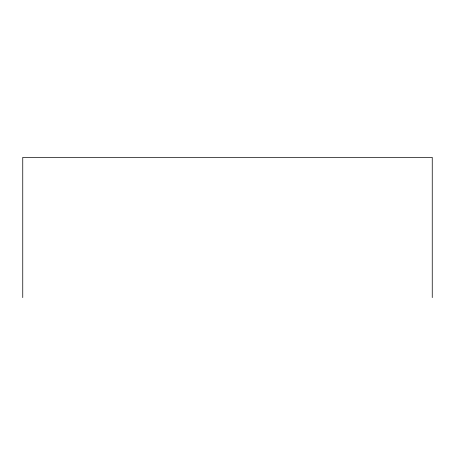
<?xml version="1.0" encoding="UTF-8"?>
<svg xmlns="http://www.w3.org/2000/svg" width="455" height="455" viewBox="0 0 455 455"><rect width="100%" height="100%" fill="white"/><g stroke="black" fill="none" stroke-linecap="round" stroke-linejoin="round"><path stroke-width="0.68" d="M432.25 297.61L432.25 157.39L22.75 157.39L22.75 297.61"/></g></svg>
